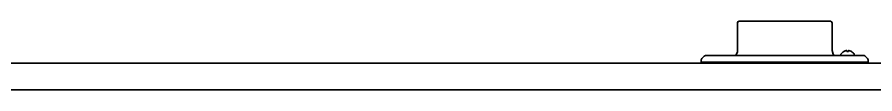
# Model space of a CAD drawing. Header units: inches. Extents: x 786 to 5755, y 618 to 5453.
# Drawn here: x 2405 to 2914, y 3913 to 3954 of the extents above; entities that cross this region are included whole.
import ezdxf

# ---------------------------------------------------------------- set-up
doc = ezdxf.new("R2010")
doc.units = ezdxf.units.IN
doc.layers.add('1', color=7, linetype='Continuous', true_color=0xffffff)

msp = doc.modelspace()

# ---------------------------------------------------------------- linework, layer by layer
at = {"layer": '1', "color": 7, "linetype": 'Continuous', "lineweight": 35}
for p, q in [((2832.62, 3952.66), (2832.62, 3935.41)), ((2832.62, 3952.66), (2832.62, 3935.41)), ((2833.62, 3953.66), (2850.46, 3953.66)), ((2833.62, 3953.66), (2850.46, 3953.66)), ((2850.46, 3953.66), (2852.89, 3953.66)), ((2850.46, 3953.66), (2852.89, 3953.66)), ((2852.89, 3953.66), (2854.65, 3953.66)), ((2852.89, 3953.66), (2854.65, 3953.66)), ((2854.65, 3953.66), (2866.8, 3953.66)), ((2854.65, 3953.66), (2866.8, 3953.66)), ((2866.8, 3953.66), (2868.56, 3953.66)), ((2866.8, 3953.66), (2868.56, 3953.66)), ((2868.56, 3953.66), (2870.98, 3953.66)), ((2868.56, 3953.66), (2870.98, 3953.66)), ((2870.98, 3953.66), (2887.82, 3953.66)), ((2870.98, 3953.66), (2887.82, 3953.66)), ((2888.82, 3936.18), (2888.82, 3952.66)), ((2888.82, 3936.18), (2888.82, 3952.66)), ((2832.62, 3935.41), (2832.16, 3934.14)), ((2832.62, 3935.41), (2832.16, 3934.14)), ((2889.56, 3934.14), (2888.82, 3936.18)), ((2889.56, 3934.14), (2888.82, 3936.18)), ((2895.74, 3935.6), (2895.74, 3935.63)), ((2900.34, 3935.63), (2900.34, 3935.6)), ((2811.22, 3930.74), (2811.22, 3929.36)), ((2811.22, 3930.74), (2811.22, 3929.36)), ((2812.93, 3932.86), (2811.51, 3931.45)), ((2812.93, 3932.86), (2811.51, 3931.45)), ((2813.63, 3933.16), (2907.81, 3933.16)), ((2813.63, 3933.16), (2907.81, 3933.16)), ((2894.04, 3933.76), (2894.04, 3933.56)), ((2902.04, 3933.56), (2902.04, 3933.76)), ((2909.93, 3931.45), (2908.51, 3932.86)), ((2909.93, 3931.45), (2908.51, 3932.86)), ((2910.22, 3929.36), (2910.22, 3930.74)), ((2910.22, 3929.36), (2910.22, 3930.74)), ((2071.22, 3928.66), (3064.67, 3928.66)), ((2852.12, 3929.36), (2811.22, 3929.36)), ((2852.12, 3929.36), (2811.22, 3929.36)), ((2910.22, 3929.36), (2852.12, 3929.36)), ((2910.22, 3929.36), (2852.12, 3929.36)), ((2875.63, 3929.36), (2875.63, 3928.66)), ((2875.63, 3929.36), (2875.63, 3928.66)), ((3063.82, 3912.86), (2067.82, 3912.86))]:
    msp.add_line(p, q, dxfattribs=at)
for centre, radius, start, end in [((2833.62, 3952.66), 1, 90, 180), ((2833.62, 3952.66), 1, 90, 180), ((2887.82, 3952.66), 1, 0, 90), ((2887.82, 3952.66), 1, 0, 90), ((2898.24, 3931.54), 4.8, 121.3727, 149.6988), ((2897.84, 3931.54), 4.8, 30.3012, 58.6273), ((2812.22, 3930.74), 1, 135, 180), ((2812.22, 3930.74), 1, 135, 180), ((2813.63, 3932.16), 1, 90, 135), ((2813.63, 3932.16), 1, 90, 135), ((2830.75, 3934.66), 1.5, 270, 340), ((2830.75, 3934.66), 1.5, 270, 340), ((2890.97, 3934.66), 1.5, 200, 270), ((2890.97, 3934.66), 1.5, 200, 270), ((2894.44, 3933.76), 0.4, 149.6988, 180), ((2894.44, 3933.56), 0.4, 180, 270), ((2901.64, 3933.56), 0.4, 270, 0), ((2901.64, 3933.76), 0.4, 0, 30.3012), ((2907.81, 3932.16), 1, 45, 90), ((2907.81, 3932.16), 1, 45, 90), ((2909.22, 3930.74), 1, 0, 45), ((2909.22, 3930.74), 1, 0, 45)]:
    msp.add_arc(centre, radius, start, end, dxfattribs=at)
for points in [[(2897.04, 3936.15), (2896.99, 3936.14), (2896.88, 3936.11), (2896.72, 3936.06), (2896.56, 3936), (2896.4, 3935.94), (2896.25, 3935.87), (2896.1, 3935.8), (2895.93, 3935.71), (2895.81, 3935.64), (2895.74, 3935.6)], [(2897.54, 3936.15), (2897.52, 3936.16), (2897.47, 3936.16), (2897.39, 3936.17), (2897.32, 3936.17), (2897.25, 3936.17), (2897.18, 3936.17), (2897.11, 3936.16), (2897.07, 3936.16), (2897.04, 3936.15)], [(2898.54, 3935.6), (2898.38, 3935.62), (2898.04, 3935.65), (2897.71, 3935.62), (2897.54, 3935.6)], [(2899.04, 3936.15), (2899.02, 3936.16), (2898.97, 3936.16), (2898.9, 3936.17), (2898.83, 3936.17), (2898.76, 3936.17), (2898.69, 3936.17), (2898.61, 3936.16), (2898.57, 3936.16), (2898.54, 3936.15)], [(2898.54, 3936.15), (2898.54, 3936.14), (2898.54, 3936.11), (2898.54, 3936.06), (2898.54, 3936), (2898.54, 3935.94), (2898.54, 3935.87), (2898.54, 3935.8), (2898.54, 3935.71), (2898.54, 3935.64), (2898.54, 3935.6)]]:
    msp.add_open_spline(points, degree=3, dxfattribs=at)
for points in [[(2897.54, 3935.6), (2897.54, 3935.73), (2897.54, 3935.83), (2897.54, 3935.97), (2897.54, 3936.01), (2897.54, 3936.09), (2897.54, 3936.12), (2897.54, 3936.15)], [(2900.34, 3935.6), (2900.14, 3935.73), (2899.93, 3935.83), (2899.6, 3935.97), (2899.49, 3936.01), (2899.27, 3936.09), (2899.16, 3936.12), (2899.04, 3936.15)]]:
    msp.add_open_spline(points, degree=3, knots=[0, 0, 0, 0, 0.5, 0.5, 0.75, 0.75, 1, 1, 1, 1], dxfattribs=at)

doc.saveas('drawing.dxf')
